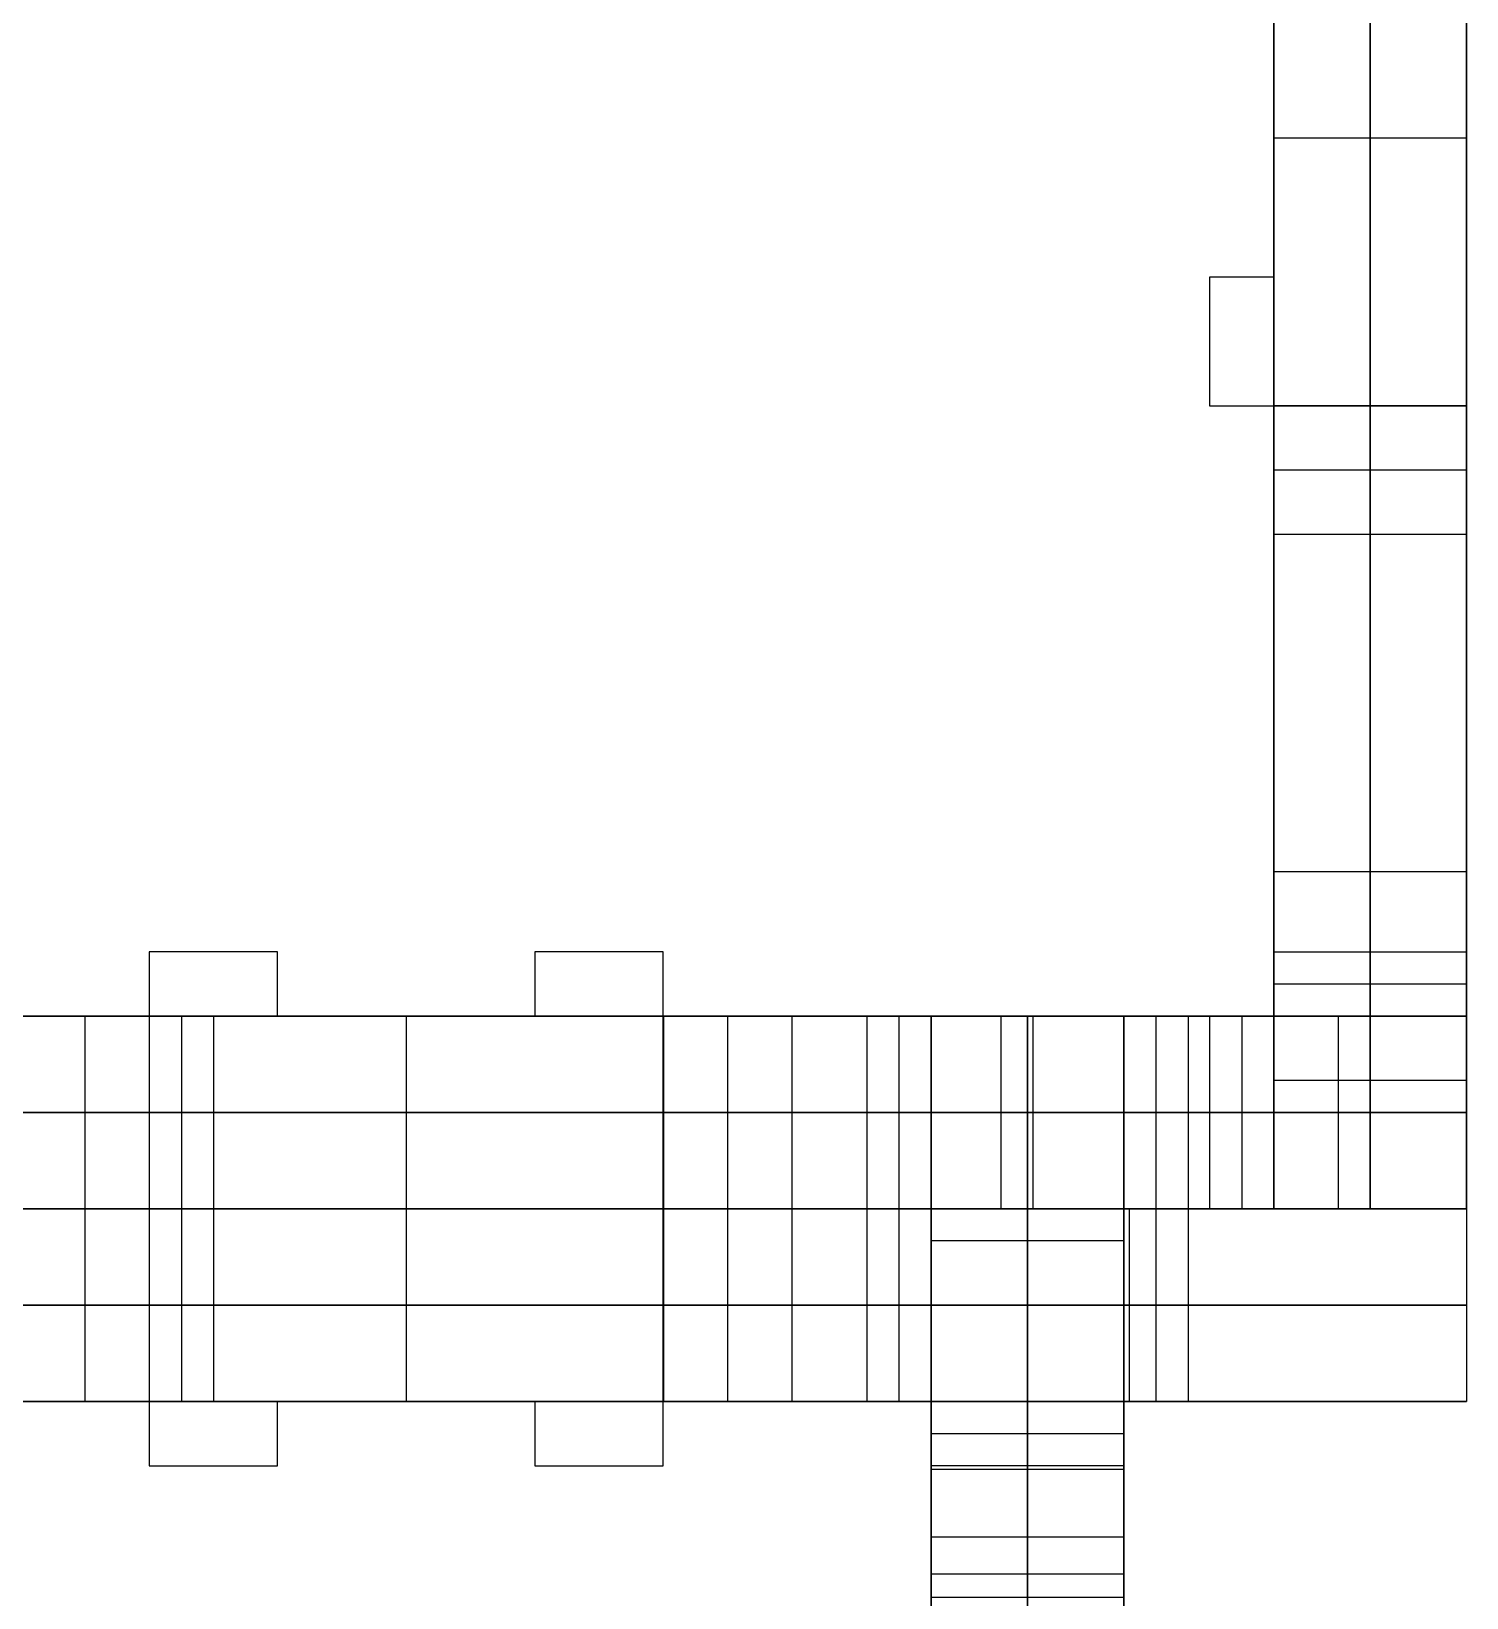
# Model space of a CAD drawing. Extents: x -2580 to -2312, y -43168 to -40231.
# Drawn here: x -2445.5 to -2311.5, y -40535.8 to -40389.5 of the extents above; entities that cross this region are included whole.
import ezdxf

# ---------------------------------------------------------------- set-up
doc = ezdxf.new("R2010")
doc.units = 0
doc.layers.add('ENDS', color=40, linetype='CONTINUOUS')

# ---------------------------------------------------------------- blocks, each defined once
blk = doc.blocks.new('SKYLARK200_END-XXXS-1')
at = {"layer": 'ENDS'}
for p, q in [((-18, -268, 141), (-18, -18, 141)), ((-18, -18.01, 282), (-18, -181.01, 282)), ((-18, -18.01, 264), (-18, -181.01, 264)), ((-18, -18.01, 273), (-18, -181.01, 273)), ((0, -268, 141), (0, -18, 141)), ((-18, -193, -18), (-18, -143, -18)), ((-18, -143, 300), (-18, -193, 300)), ((-9, -193, -18), (-9, -143, -18)), ((-9, -143, 300), (-9, -193, 300)), ((0, -193, -18), (0, -143, -18)), ((0, -143, 300), (0, -193, 300)), ((-18, -168, -18), (0, -168, -18)), ((-18, -168, 300), (0, -168, 300)), ((-18, -181.01, 282), (-24, -181.01, 282)), ((-24, -181.01, 282), (-24, -181.01, 264)), ((-18, -181.01, 264), (-24, -181.01, 264)), ((-24, -181.01, 282), (-24, -193.01, 282)), ((-24, -181.01, 264), (-24, -193.01, 264)), ((-18, -181.01, 273), (-24, -181.01, 273)), ((-24, -181.01, 273), (-24, -193.01, 273)), ((-21, -181.01, 282), (-21, -181.01, 264)), ((-18, -181.01, 282), (-18, -181.01, 264)), ((-24, -187.01, 282), (-24, -187.01, 264)), ((-24, -193.01, 282), (-24, -193.01, 264)), ((-24, -193.01, 282), (0, -193.01, 282)), ((-24, -193.01, 264), (0, -193.01, 264)), ((-24, -193.01, 273), (0, -193.01, 273)), ((-18, -205, 6), (-18, -193, 6)), ((-18, -193, 6), (0, -193, 6)), ((-18, -193, 6), (-18, -193, -18)), ((-18, -193, -18), (0, -193, -18)), ((-18, -193, 300), (0, -193, 300)), ((-18, -193, 300), (-18, -193, 258)), ((-18, -193, 258), (0, -193, 258)), ((-18, -193, 258), (-18, -205, 258)), ((-18, -193), (0, -193)), ((-18, -193, 264), (0, -193, 264)), ((-18, -193.01, 282), (-18, -193.01, 264)), ((-9, -205, 6), (-9, -193, 6)), ((-9, -193, 6), (-9, -193, -18)), ((-9, -193, 300), (-9, -193, 258)), ((-9, -193, 258), (-9, -205, 258)), ((0, -205, 6), (0, -193, 6)), ((0, -193, 6), (0, -193, -18)), ((0, -193, 300), (0, -193, 258)), ((0, -193, 258), (0, -205, 258)), ((0, -193.01, 282), (0, -193.01, 264)), ((0, -193.01, 282), (0, -286.01, 282)), ((0, -193.01, 264), (0, -286.01, 264)), ((0, -193.01, 273), (0, -286.01, 273)), ((-18, -199, 6), (0, -199, 6)), ((-18, -199, 258), (0, -199, 258)), ((-18, -205), (-18, -205, 6)), ((-18, -205, 6), (0, -205, 6)), ((-18, -205), (0, -205)), ((-18, -205, 258), (0, -205, 258)), ((-18, -205, 258), (-18, -205, 264)), ((-18, -205, 264), (0, -205, 264)), ((-18, -205, 264), (-18, -268, 264)), ((-18, -268), (-18, -205)), ((-18, -205, 3), (0, -205, 3)), ((-18, -205, 261), (0, -205, 261)), ((-9, -205), (-9, -205, 6)), ((-9, -205, 258), (-9, -205, 264)), ((-9, -205, 264), (-9, -268, 264)), ((-9, -268), (-9, -205)), ((0, -205), (0, -205, 6)), ((0, -205, 258), (0, -205, 264)), ((0, -205, 264), (0, -268, 264)), ((0, -268), (0, -205)), ((-18, -236.5, 264), (0, -236.5, 264)), ((-18, -236.5), (0, -236.5)), ((0, -239.51, 282), (0, -239.51, 264)), ((-111, -244.01, 282), (-123, -244.01, 282)), ((-123, -244.01, 282), (-123, -244.01, 264)), ((-111, -244.01, 264), (-123, -244.01, 264)), ((-123, -244.01, 282), (-123, -292.01, 282)), ((-123, -244.01, 264), (-123, -292.01, 264)), ((-111, -244.01, 273), (-123, -244.01, 273)), ((-123, -244.01, 273), (-123, -292.01, 273)), ((-117, -244.01, 282), (-117, -244.01, 264)), ((-111, -250.01, 282), (-111, -244.01, 282)), ((-111, -244.01, 282), (-111, -244.01, 264)), ((-111, -250.01, 264), (-111, -244.01, 264)), ((-111, -250.01, 273), (-111, -244.01, 273)), ((-75, -244.01, 282), (-87, -244.01, 282)), ((-87, -244.01, 282), (-87, -244.01, 264)), ((-75, -244.01, 264), (-87, -244.01, 264)), ((-87, -244.01, 282), (-87, -250.01, 282)), ((-87, -244.01, 264), (-87, -250.01, 264)), ((-75, -244.01, 273), (-87, -244.01, 273)), ((-87, -244.01, 273), (-87, -250.01, 273)), ((-81, -244.01, 282), (-81, -244.01, 264)), ((-75, -292.01, 282), (-75, -244.01, 282)), ((-75, -244.01, 282), (-75, -244.01, 264)), ((-75, -292.01, 264), (-75, -244.01, 264)), ((-75, -292.01, 273), (-75, -244.01, 273)), ((-18, -268, 238.25), (-18, -244, 238.25)), ((-18, -244, 238.25), (0, -244, 238.25)), ((-18, -244, 238.25), (-18, -244, 226.25)), ((-18, -244, 226.25), (0, -244, 226.25)), ((-18, -244, 226.25), (-18, -250, 226.25)), ((-18, -250, 170.25), (-18, -244, 170.25)), ((-18, -244, 170.25), (0, -244, 170.25)), ((-18, -244, 170.25), (-18, -244, 158.25)), ((-18, -244, 158.25), (0, -244, 158.25)), ((-18, -244, 158.25), (-18, -268, 158.25)), ((-18, -268, 111.25), (-18, -244, 111.25)), ((-18, -244, 111.25), (0, -244, 111.25)), ((-18, -244, 111.25), (-18, -244, 99.25)), ((-18, -244, 99.25), (0, -244, 99.25)), ((-18, -244, 99.25), (-18, -250, 99.25)), ((-18, -250, 43.25), (-18, -244, 43.25)), ((-18, -244, 43.25), (0, -244, 43.25)), ((-18, -244, 43.25), (-18, -244, 31.25)), ((-18, -244, 31.25), (0, -244, 31.25)), ((-18, -244, 31.25), (-18, -268, 31.25)), ((-18, -244, 232.25), (0, -244, 232.25)), ((-18, -244, 164.25), (0, -244, 164.25)), ((-18, -244, 105.25), (0, -244, 105.25)), ((-18, -244, 37.25), (0, -244, 37.25)), ((-9, -268, 238.25), (-9, -244, 238.25)), ((-9, -244, 238.25), (-9, -244, 226.25)), ((-9, -244, 226.25), (-9, -250, 226.25)), ((-9, -250, 170.25), (-9, -244, 170.25)), ((-9, -244, 170.25), (-9, -244, 158.25)), ((-9, -244, 158.25), (-9, -268, 158.25)), ((-9, -268, 111.25), (-9, -244, 111.25)), ((-9, -244, 111.25), (-9, -244, 99.25)), ((-9, -244, 99.25), (-9, -250, 99.25)), ((-9, -250, 43.25), (-9, -244, 43.25)), ((-9, -244, 43.25), (-9, -244, 31.25)), ((-9, -244, 31.25), (-9, -268, 31.25)), ((0, -268, 238.25), (0, -244, 238.25)), ((0, -244, 238.25), (0, -244, 226.25)), ((0, -244, 226.25), (0, -250, 226.25)), ((0, -250, 170.25), (0, -244, 170.25)), ((0, -244, 170.25), (0, -244, 158.25)), ((0, -244, 158.25), (0, -268, 158.25)), ((0, -268, 111.25), (0, -244, 111.25)), ((0, -244, 111.25), (0, -244, 99.25)), ((0, -244, 99.25), (0, -250, 99.25)), ((0, -250, 43.25), (0, -244, 43.25)), ((0, -244, 43.25), (0, -244, 31.25)), ((0, -244, 31.25), (0, -268, 31.25)), ((-111, -247.01, 282), (-111, -247.01, 264)), ((-87, -247.01, 282), (-87, -247.01, 264)), ((-18, -247, 226.25), (0, -247, 226.25)), ((-18, -247, 170.25), (0, -247, 170.25)), ((-18, -247, 99.25), (0, -247, 99.25)), ((-18, -247, 43.25), (0, -247, 43.25)), ((-244, -250.01, 141), (-18, -250.01, 141)), ((-182.99, -250.01, 140), (-116.99, -250.01, 140)), ((-122.99, -250.01, 258), (-134.99, -250.01, 258)), ((-128.99, -250.01, 258), (-128.99, -268.01, 258)), ((-123, -250.01, 282), (-123, -250.01, 264)), ((-122.99, -250.01, 128), (-122.99, -250.01, -18)), ((-122.99, -250.01, -18), (-122.99, -268.01, -18)), ((-122.99, -250.01, 128), (-122.99, -268.01, 128)), ((-122.99, -250.01, -18), (-74.99, -250.01, -18)), ((-74.99, -250.01, 300), (-122.99, -250.01, 300)), ((-122.99, -250.01, 300), (-122.99, -268.01, 300)), ((-122.99, -250.01, 300), (-122.99, -250.01, 258)), ((-122.99, -250.01, 258), (-122.99, -268.01, 258)), ((-116.99, -250.01, 128), (-122.99, -250.01, 128)), ((-122.99, -250.01, 55), (-122.99, -268.01, 55)), ((-122.99, -250.01, 279), (-122.99, -268.01, 279)), ((-122.99, -250.01, 140), (-122.99, -268.01, 140)), ((-119.99, -250.01, 128), (-119.99, -268.01, 128)), ((-116.99, -250.01, 140), (-116.99, -268.01, 140)), ((-116.99, -250.01, 140), (-116.99, -250.01, 128)), ((-116.99, -250.01, 128), (-116.99, -268.01, 128)), ((-116.99, -250.01, 134), (-116.99, -268.01, 134)), ((-87, -250.01, 282), (-111, -250.01, 282)), ((-111, -250.01, 282), (-111, -250.01, 264)), ((-87, -250.01, 264), (-111, -250.01, 264)), ((-87, -250.01, 273), (-111, -250.01, 273)), ((-99, -250.01, 282), (-99, -250.01, 264)), ((-98.99, -250.01, -18), (-98.99, -268.01, -18)), ((-98.99, -250.01, 300), (-98.99, -268.01, 300)), ((-87, -250.01, 282), (-87, -250.01, 264)), ((-74.99, -250.01, -18), (-74.99, -268.01, -18)), ((-74.99, -250.01, -18), (-74.99, -250.01, 24)), ((-74.99, -250.01, 24), (-74.99, -268.01, 24)), ((-74.99, -250.01, 24), (-62.99, -250.01, 24)), ((-62.99, -250.01, 258), (-74.99, -250.01, 258)), ((-74.99, -250.01, 258), (-74.99, -268.01, 258)), ((-74.99, -250.01, 258), (-74.99, -250.01, 300)), ((-74.99, -250.01, 300), (-74.99, -268.01, 300)), ((-74.99, -250.01, 18), (-74.99, -268.01, 18)), ((-74.99, -250.01, 264), (-74.99, -268.01, 264)), ((-68.99, -250.01, 24), (-68.99, -268.01, 24)), ((-68.99, -250.01, 258), (-68.99, -268.01, 258)), ((-62.99, -250.01, 24), (-62.99, -268.01, 24)), ((-62.99, -250.01, 24), (-62.99, -250.01, 18)), ((-62.99, -250.01, 18), (-62.99, -268.01, 18)), ((-62.99, -250.01, 18), (-24, -250.01, 18)), ((-18, -250.01, 264), (-62.99, -250.01, 264)), ((-62.99, -250.01, 264), (-62.99, -268.01, 264)), ((-62.99, -250.01, 264), (-62.99, -250.01, 258)), ((-62.99, -250.01, 258), (-62.99, -268.01, 258)), ((-62.99, -250.01, 21), (-62.99, -268.01, 21)), ((-62.99, -250.01, 261), (-62.99, -268.01, 261)), ((-26, -250.01, 168.25), (-56, -250.01, 168.25)), ((-56, -250.01, 168.25), (-56, -268.01, 168.25)), ((-56, -250.01, 168.25), (-56, -250.01, 180.25)), ((-56, -250.01, 180.25), (-56, -268.01, 180.25)), ((-56, -250.01, 180.25), (-50, -250.01, 180.25)), ((-50, -250.01, 216.25), (-56, -250.01, 216.25)), ((-56, -250.01, 216.25), (-56, -268.01, 216.25)), ((-56, -250.01, 216.25), (-56, -250.01, 228.25)), ((-56, -250.01, 228.25), (-56, -268.01, 228.25)), ((-56, -250.01, 228.25), (-26, -250.01, 228.25)), ((-26, -250.01, 41.25), (-56, -250.01, 41.25)), ((-56, -250.01, 41.25), (-56, -268.01, 41.25)), ((-56, -250.01, 41.25), (-56, -250.01, 53.25)), ((-56, -250.01, 53.25), (-56, -268.01, 53.25)), ((-56, -250.01, 53.25), (-50, -250.01, 53.25)), ((-50, -250.01, 89.25), (-56, -250.01, 89.25)), ((-56, -250.01, 89.25), (-56, -268.01, 89.25)), ((-56, -250.01, 89.25), (-56, -250.01, 101.25)), ((-56, -250.01, 101.25), (-56, -268.01, 101.25)), ((-56, -250.01, 101.25), (-26, -250.01, 101.25)), ((-56, -250.01, 174.25), (-56, -268.01, 174.25)), ((-56, -250.01, 222.25), (-56, -268.01, 222.25)), ((-56, -250.01, 47.25), (-56, -268.01, 47.25)), ((-56, -250.01, 95.25), (-56, -268.01, 95.25)), ((-53, -250.01, 180.25), (-53, -268.01, 180.25)), ((-53, -250.01, 216.25), (-53, -268.01, 216.25)), ((-53, -250.01, 53.25), (-53, -268.01, 53.25)), ((-53, -250.01, 89.25), (-53, -268.01, 89.25)), ((-32, -250, 228.25), (-50, -250, 228.25)), ((-50, -292, 228.25), (-50, -250, 228.25)), ((-32, -250, 168.25), (-50, -250, 168.25)), ((-50, -250, 228.25), (-50, -250, 168.25)), ((-50, -250, 168.25), (-50, -292, 168.25)), ((-32, -250, 101.25), (-50, -250, 101.25)), ((-50, -292, 101.25), (-50, -250, 101.25)), ((-32, -250, 41.25), (-50, -250, 41.25)), ((-50, -250, 101.25), (-50, -250, 41.25)), ((-50, -250, 41.25), (-50, -292, 41.25)), ((-32, -250, 198.25), (-50, -250, 198.25)), ((-32, -250, 71.25), (-50, -250, 71.25)), ((-50, -250.01, 180.25), (-50, -268.01, 180.25)), ((-50, -250.01, 180.25), (-50, -250.01, 216.25)), ((-50, -250.01, 216.25), (-50, -268.01, 216.25)), ((-50, -250.01, 53.25), (-50, -268.01, 53.25)), ((-50, -250.01, 53.25), (-50, -250.01, 89.25)), ((-50, -250.01, 89.25), (-50, -268.01, 89.25)), ((-50, -250.01, 168.25), (-50, -268.01, 168.25)), ((-50, -250.01, 198.25), (-50, -268.01, 198.25)), ((-50, -250.01, 228.25), (-50, -268.01, 228.25)), ((-50, -250.01, 41.25), (-50, -268.01, 41.25)), ((-50, -250.01, 71.25), (-50, -268.01, 71.25)), ((-50, -250.01, 101.25), (-50, -268.01, 101.25)), ((-43.5, -250.01, 18), (-43.5, -268.01, 18)), ((-41, -292, 228.25), (-41, -250, 228.25)), ((-41, -250, 228.25), (-41, -250, 168.25)), ((-41, -250, 168.25), (-41, -292, 168.25)), ((-41, -292, 101.25), (-41, -250, 101.25)), ((-41, -250, 101.25), (-41, -250, 41.25)), ((-41, -250, 41.25), (-41, -292, 41.25)), ((-40.5, -250.01, 264), (-40.5, -268.01, 264)), ((-32, -292, 228.25), (-32, -250, 228.25)), ((-32, -250, 228.25), (-32, -250, 168.25)), ((-32, -250, 168.25), (-32, -292, 168.25)), ((-32, -292, 101.25), (-32, -250, 101.25)), ((-32, -250, 101.25), (-32, -250, 41.25)), ((-32, -250, 41.25), (-32, -292, 41.25)), ((-32, -250.01, 180.25), (-26, -250.01, 180.25)), ((-32, -250.01, 180.25), (-32, -268.01, 180.25)), ((-26, -250.01, 216.25), (-32, -250.01, 216.25)), ((-32, -250.01, 216.25), (-32, -268.01, 216.25)), ((-32, -250.01, 216.25), (-32, -250.01, 180.25)), ((-32, -250.01, 53.25), (-26, -250.01, 53.25)), ((-32, -250.01, 53.25), (-32, -268.01, 53.25)), ((-26, -250.01, 89.25), (-32, -250.01, 89.25)), ((-32, -250.01, 89.25), (-32, -268.01, 89.25)), ((-32, -250.01, 89.25), (-32, -250.01, 53.25)), ((-32, -250.01, 168.25), (-32, -268.01, 168.25)), ((-32, -250.01, 228.25), (-32, -268.01, 228.25)), ((-32, -250.01, 198.25), (-32, -268.01, 198.25)), ((-32, -250.01, 41.25), (-32, -268.01, 41.25)), ((-32, -250.01, 101.25), (-32, -268.01, 101.25)), ((-32, -250.01, 71.25), (-32, -268.01, 71.25)), ((-29, -250.01, 180.25), (-29, -268.01, 180.25)), ((-29, -250.01, 216.25), (-29, -268.01, 216.25)), ((-29, -250.01, 53.25), (-29, -268.01, 53.25)), ((-29, -250.01, 89.25), (-29, -268.01, 89.25)), ((-26, -250.01, 180.25), (-26, -268.01, 180.25)), ((-26, -250.01, 180.25), (-26, -250.01, 168.25)), ((-26, -250.01, 168.25), (-26, -268.01, 168.25)), ((-26, -250.01, 228.25), (-26, -268.01, 228.25)), ((-26, -250.01, 228.25), (-26, -250.01, 216.25)), ((-26, -250.01, 216.25), (-26, -268.01, 216.25)), ((-26, -250.01, 53.25), (-26, -268.01, 53.25)), ((-26, -250.01, 53.25), (-26, -250.01, 41.25)), ((-26, -250.01, 41.25), (-26, -268.01, 41.25)), ((-26, -250.01, 101.25), (-26, -268.01, 101.25)), ((-26, -250.01, 101.25), (-26, -250.01, 89.25)), ((-26, -250.01, 89.25), (-26, -268.01, 89.25)), ((-26, -250.01, 174.25), (-26, -268.01, 174.25)), ((-26, -250.01, 222.25), (-26, -268.01, 222.25)), ((-26, -250.01, 47.25), (-26, -268.01, 47.25)), ((-26, -250.01, 95.25), (-26, -268.01, 95.25)), ((-24, -250.01, 18), (-24, -268.01, 18)), ((-24, -250.01, 18), (-24, -250.01, 31.25)), ((-24, -250.01, 31.25), (-24, -268.01, 31.25)), ((-24, -250.01, 31.25), (0, -250.01, 31.25)), ((0, -250.01, 111.25), (-24, -250.01, 111.25)), ((-24, -250.01, 111.25), (-24, -268.01, 111.25)), ((-24, -250.01, 111.25), (-24, -250.01, 123.25)), ((-24, -250.01, 123.25), (-24, -268.01, 123.25)), ((-24, -250.01, 123.25), (-18, -250.01, 123.25)), ((-18, -250.01, 146.25), (-24, -250.01, 146.25)), ((-24, -250.01, 146.25), (-24, -268.01, 146.25)), ((-24, -250.01, 146.25), (-24, -250.01, 158.25)), ((-24, -250.01, 158.25), (-24, -268.01, 158.25)), ((-24, -250.01, 158.25), (0, -250.01, 158.25)), ((0, -250.01, 238.25), (-24, -250.01, 238.25)), ((-24, -250.01, 238.25), (-24, -268.01, 238.25)), ((-24, -250.01, 238.25), (-24, -250.01, 250.25)), ((-24, -250.01, 250.25), (-24, -268.01, 250.25)), ((-24, -250.01, 250.25), (-18, -250.01, 250.25)), ((-24, -250.01, 24.62), (-24, -268.01, 24.62)), ((-24, -250.01, 117.25), (-24, -268.01, 117.25)), ((-24, -250.01, 152.25), (-24, -268.01, 152.25)), ((-24, -250.01, 244.25), (-24, -268.01, 244.25)), ((-21, -250.01, 123.25), (-21, -268.01, 123.25)), ((-21, -250.01, 146.25), (-21, -268.01, 146.25)), ((-21, -250.01, 250.25), (-21, -268.01, 250.25)), ((-18, -250, 226.25), (0, -250, 226.25)), ((-18, -250, 226.25), (-18, -250, 170.25)), ((-18, -250, 170.25), (0, -250, 170.25)), ((-18, -250, 99.25), (0, -250, 99.25)), ((-18, -250, 99.25), (-18, -250, 43.25)), ((-18, -250, 43.25), (0, -250, 43.25)), ((-18, -250, 198.25), (0, -250, 198.25)), ((-18, -250, 71.25), (0, -250, 71.25)), ((-18, -250.01, 123.25), (-18, -268.01, 123.25)), ((-18, -250.01, 123.25), (-18, -250.01, 146.25)), ((-18, -250.01, 146.25), (-18, -268.01, 146.25)), ((-18, -250.01, 250.25), (-18, -268.01, 250.25)), ((-18, -250.01, 250.25), (-18, -250.01, 264)), ((-18, -250.01, 264), (-18, -268.01, 264)), ((-18, -250.01, 134.75), (-18, -268.01, 134.75)), ((-18, -250.01, 257.12), (-18, -268.01, 257.12)), ((-12, -250.01, 31.25), (-12, -268.01, 31.25)), ((-12, -250.01, 111.25), (-12, -268.01, 111.25)), ((-12, -250.01, 158.25), (-12, -268.01, 158.25)), ((-12, -250.01, 238.25), (-12, -268.01, 238.25)), ((-9, -250, 226.25), (-9, -250, 170.25)), ((-9, -250, 99.25), (-9, -250, 43.25)), ((0, -250, 226.25), (0, -250, 170.25)), ((0, -250, 99.25), (0, -250, 43.25)), ((0, -250.01, 31.25), (0, -268.01, 31.25)), ((0, -250.01, 31.25), (0, -250.01, 111.25)), ((0, -250.01, 111.25), (0, -268.01, 111.25)), ((0, -250.01, 158.25), (0, -268.01, 158.25)), ((0, -250.01, 158.25), (0, -250.01, 238.25)), ((0, -250.01, 238.25), (0, -268.01, 238.25)), ((0, -250.01, 71.25), (0, -268.01, 71.25)), ((0, -250.01, 198.25), (0, -268.01, 198.25)), ((-18, -256, 238.25), (0, -256, 238.25)), ((-18, -256, 158.25), (0, -256, 158.25)), ((-18, -256, 111.25), (0, -256, 111.25)), ((-18, -256, 31.25), (0, -256, 31.25)), ((-182.99, -259.01, 140), (-116.99, -259.01, 140)), ((-122.99, -259.01, 258), (-134.99, -259.01, 258)), ((-122.99, -259.01, 128), (-122.99, -259.01, -18)), ((-122.99, -259.01, -18), (-74.99, -259.01, -18)), ((-74.99, -259.01, 300), (-122.99, -259.01, 300)), ((-122.99, -259.01, 300), (-122.99, -259.01, 258)), ((-116.99, -259.01, 128), (-122.99, -259.01, 128)), ((-116.99, -259.01, 140), (-116.99, -259.01, 128)), ((-74.99, -259.01, -18), (-74.99, -259.01, 24)), ((-74.99, -259.01, 24), (-62.99, -259.01, 24)), ((-62.99, -259.01, 258), (-74.99, -259.01, 258)), ((-74.99, -259.01, 258), (-74.99, -259.01, 300)), ((-62.99, -259.01, 24), (-62.99, -259.01, 18)), ((-62.99, -259.01, 18), (-24, -259.01, 18)), ((-18, -259.01, 264), (-62.99, -259.01, 264)), ((-62.99, -259.01, 264), (-62.99, -259.01, 258)), ((-26, -259.01, 168.25), (-56, -259.01, 168.25)), ((-56, -259.01, 168.25), (-56, -259.01, 180.25)), ((-56, -259.01, 180.25), (-50, -259.01, 180.25)), ((-50, -259.01, 216.25), (-56, -259.01, 216.25)), ((-56, -259.01, 216.25), (-56, -259.01, 228.25)), ((-56, -259.01, 228.25), (-26, -259.01, 228.25)), ((-26, -259.01, 41.25), (-56, -259.01, 41.25)), ((-56, -259.01, 41.25), (-56, -259.01, 53.25)), ((-56, -259.01, 53.25), (-50, -259.01, 53.25)), ((-50, -259.01, 89.25), (-56, -259.01, 89.25)), ((-56, -259.01, 89.25), (-56, -259.01, 101.25)), ((-56, -259.01, 101.25), (-26, -259.01, 101.25)), ((-50, -259.01, 180.25), (-50, -259.01, 216.25)), ((-50, -259.01, 53.25), (-50, -259.01, 89.25)), ((-32, -259.01, 180.25), (-26, -259.01, 180.25)), ((-26, -259.01, 216.25), (-32, -259.01, 216.25)), ((-32, -259.01, 216.25), (-32, -259.01, 180.25)), ((-32, -259.01, 53.25), (-26, -259.01, 53.25)), ((-26, -259.01, 89.25), (-32, -259.01, 89.25)), ((-32, -259.01, 89.25), (-32, -259.01, 53.25)), ((-26, -259.01, 180.25), (-26, -259.01, 168.25)), ((-26, -259.01, 228.25), (-26, -259.01, 216.25)), ((-26, -259.01, 53.25), (-26, -259.01, 41.25)), ((-26, -259.01, 101.25), (-26, -259.01, 89.25)), ((-24, -259.01, 18), (-24, -259.01, 31.25)), ((-24, -259.01, 31.25), (0, -259.01, 31.25)), ((0, -259.01, 111.25), (-24, -259.01, 111.25)), ((-24, -259.01, 111.25), (-24, -259.01, 123.25)), ((-24, -259.01, 123.25), (-18, -259.01, 123.25)), ((-18, -259.01, 146.25), (-24, -259.01, 146.25)), ((-24, -259.01, 146.25), (-24, -259.01, 158.25)), ((-24, -259.01, 158.25), (0, -259.01, 158.25)), ((0, -259.01, 238.25), (-24, -259.01, 238.25)), ((-24, -259.01, 238.25), (-24, -259.01, 250.25)), ((-24, -259.01, 250.25), (-18, -259.01, 250.25)), ((-18, -259.01, 123.25), (-18, -259.01, 146.25)), ((-18, -259.01, 250.25), (-18, -259.01, 264)), ((0, -259.01, 31.25), (0, -259.01, 111.25)), ((0, -259.01, 158.25), (0, -259.01, 238.25)), ((-244, -268.01, 141), (-18, -268.01, 141)), ((0, -268.01, 141), (-244, -268.01, 141)), ((-182.99, -268.01, 140), (-116.99, -268.01, 140)), ((-182.99, -268.01, 140), (-116.99, -268.01, 140)), ((-122.99, -268.01, 258), (-134.99, -268.01, 258)), ((-122.99, -268.01, 258), (-134.99, -268.01, 258)), ((-134, -268.01, 140), (-134, -268.01, 258)), ((-128.99, -268.01, 258), (-128.99, -286.01, 258)), ((-122.99, -268.01, 128), (-122.99, -268.01, -18)), ((-122.99, -268.01, -18), (-74.99, -268.01, -18)), ((-74.99, -268.01, 300), (-122.99, -268.01, 300)), ((-122.99, -268.01, 300), (-122.99, -268.01, 258)), ((-116.99, -268.01, 128), (-122.99, -268.01, 128)), ((-116.99, -268.01, 128), (-122.99, -268.01, 128)), ((-122.99, -268.01, 128), (-122.99, -286.01, 128)), ((-122.99, -268.01, 128), (-122.99, -268.01, -18)), ((-122.99, -268.01, -18), (-122.99, -286.01, -18)), ((-122.99, -268.01, -18), (-74.99, -268.01, -18)), ((-74.99, -268.01, 300), (-122.99, -268.01, 300)), ((-122.99, -268.01, 300), (-122.99, -286.01, 300)), ((-122.99, -268.01, 300), (-122.99, -268.01, 258)), ((-122.99, -268.01, 258), (-122.99, -286.01, 258)), ((-122.99, -268.01, 140), (-122.99, -286.01, 140)), ((-122.99, -268.01, 55), (-122.99, -286.01, 55)), ((-122.99, -268.01, 279), (-122.99, -286.01, 279)), ((-119.99, -268.01, 128), (-119.99, -286.01, 128)), ((-116.99, -268.01, 140), (-116.99, -268.01, 128)), ((-116.99, -268.01, 140), (-116.99, -286.01, 140)), ((-116.99, -268.01, 140), (-116.99, -268.01, 128)), ((-116.99, -268.01, 128), (-116.99, -286.01, 128)), ((-116.99, -268.01, 134), (-116.99, -286.01, 134)), ((-98.99, -268.01, -18), (-98.99, -286.01, -18)), ((-98.99, -268.01, 300), (-98.99, -286.01, 300)), ((-74.99, -268.01, -18), (-74.99, -268.01, 24)), ((-74.99, -268.01, 24), (-62.99, -268.01, 24)), ((-62.99, -268.01, 258), (-74.99, -268.01, 258)), ((-74.99, -268.01, 258), (-74.99, -268.01, 300)), ((-74.99, -268.01, -18), (-74.99, -286.01, -18)), ((-74.99, -268.01, -18), (-74.99, -268.01, 24)), ((-74.99, -268.01, 24), (-74.99, -286.01, 24)), ((-74.99, -268.01, 24), (-62.99, -268.01, 24)), ((-62.99, -268.01, 258), (-74.99, -268.01, 258)), ((-74.99, -268.01, 258), (-74.99, -286.01, 258)), ((-74.99, -268.01, 258), (-74.99, -268.01, 300)), ((-74.99, -268.01, 300), (-74.99, -286.01, 300)), ((-74.99, -268.01, 18), (-74.99, -286.01, 18)), ((-74.99, -268.01, 264), (-74.99, -286.01, 264)), ((-68.99, -268.01, 24), (-68.99, -286.01, 24)), ((-68.99, -268.01, 258), (-68.99, -286.01, 258)), ((-62.99, -268.01, 24), (-62.99, -268.01, 18)), ((-62.99, -268.01, 18), (-24, -268.01, 18)), ((-18, -268.01, 264), (-62.99, -268.01, 264)), ((-62.99, -268.01, 264), (-62.99, -268.01, 258)), ((-62.99, -268.01, 24), (-62.99, -286.01, 24)), ((-62.99, -268.01, 24), (-62.99, -268.01, 18)), ((-62.99, -268.01, 18), (-62.99, -286.01, 18)), ((-62.99, -268.01, 18), (0, -268.01, 18)), ((0, -268.01, 264), (-62.99, -268.01, 264)), ((-62.99, -268.01, 264), (-62.99, -286.01, 264)), ((-62.99, -268.01, 264), (-62.99, -268.01, 258)), ((-62.99, -268.01, 258), (-62.99, -286.01, 258)), ((-62.99, -268.01, 21), (-62.99, -286.01, 21)), ((-62.99, -268.01, 261), (-62.99, -286.01, 261)), ((-26, -268.01, 168.25), (-56, -268.01, 168.25)), ((-56, -268.01, 168.25), (-56, -268.01, 180.25)), ((-56, -268.01, 180.25), (-50, -268.01, 180.25)), ((-50, -268.01, 216.25), (-56, -268.01, 216.25)), ((-56, -268.01, 216.25), (-56, -268.01, 228.25)), ((-56, -268.01, 228.25), (-26, -268.01, 228.25)), ((-26, -268.01, 41.25), (-56, -268.01, 41.25)), ((-56, -268.01, 41.25), (-56, -268.01, 53.25)), ((-56, -268.01, 53.25), (-50, -268.01, 53.25)), ((-50, -268.01, 89.25), (-56, -268.01, 89.25)), ((-56, -268.01, 89.25), (-56, -268.01, 101.25)), ((-56, -268.01, 101.25), (-26, -268.01, 101.25)), ((-26, -268.01, 41.25), (-56, -268.01, 41.25)), ((-56, -268.01, 41.25), (-56, -286.01, 41.25)), ((-56, -268.01, 41.25), (-56, -268.01, 53.25)), ((-56, -268.01, 53.25), (-56, -286.01, 53.25)), ((-56, -268.01, 53.25), (-50, -268.01, 53.25)), ((-50, -268.01, 89.25), (-56, -268.01, 89.25)), ((-56, -268.01, 89.25), (-56, -286.01, 89.25)), ((-56, -268.01, 89.25), (-56, -268.01, 101.25)), ((-56, -268.01, 101.25), (-56, -286.01, 101.25)), ((-56, -268.01, 101.25), (-26, -268.01, 101.25)), ((-26, -268.01, 168.25), (-56, -268.01, 168.25)), ((-56, -268.01, 168.25), (-56, -286.01, 168.25)), ((-56, -268.01, 168.25), (-56, -268.01, 180.25)), ((-56, -268.01, 180.25), (-56, -286.01, 180.25)), ((-56, -268.01, 180.25), (-50, -268.01, 180.25)), ((-50, -268.01, 216.25), (-56, -268.01, 216.25)), ((-56, -268.01, 216.25), (-56, -286.01, 216.25)), ((-56, -268.01, 216.25), (-56, -268.01, 228.25)), ((-56, -268.01, 228.25), (-56, -286.01, 228.25)), ((-56, -268.01, 228.25), (-26, -268.01, 228.25)), ((-56, -268.01, 47.25), (-56, -286.01, 47.25)), ((-56, -268.01, 95.25), (-56, -286.01, 95.25)), ((-56, -268.01, 174.25), (-56, -286.01, 174.25)), ((-56, -268.01, 222.25), (-56, -286.01, 222.25)), ((-53, -268.01, 53.25), (-53, -286.01, 53.25)), ((-53, -268.01, 89.25), (-53, -286.01, 89.25)), ((-53, -268.01, 180.25), (-53, -286.01, 180.25)), ((-53, -268.01, 216.25), (-53, -286.01, 216.25)), ((-50, -268.01, 180.25), (-50, -268.01, 216.25)), ((-50, -268.01, 53.25), (-50, -268.01, 89.25)), ((-50, -268.01, 53.25), (-50, -286.01, 53.25)), ((-50, -268.01, 53.25), (-50, -268.01, 89.25)), ((-50, -268.01, 89.25), (-50, -286.01, 89.25)), ((-50, -268.01, 180.25), (-50, -286.01, 180.25)), ((-50, -268.01, 180.25), (-50, -268.01, 216.25)), ((-50, -268.01, 216.25), (-50, -286.01, 216.25)), ((-50, -268.01, 41.25), (-50, -286.01, 41.25)), ((-50, -268.01, 71.25), (-50, -286.01, 71.25)), ((-50, -268.01, 101.25), (-50, -286.01, 101.25)), ((-50, -268.01, 168.25), (-50, -286.01, 168.25)), ((-50, -268.01, 198.25), (-50, -286.01, 198.25)), ((-50, -268.01, 228.25), (-50, -286.01, 228.25)), ((-32, -268.01, 180.25), (-26, -268.01, 180.25)), ((-26, -268.01, 216.25), (-32, -268.01, 216.25)), ((-32, -268.01, 216.25), (-32, -268.01, 180.25)), ((-32, -268.01, 53.25), (-26, -268.01, 53.25)), ((-26, -268.01, 89.25), (-32, -268.01, 89.25)), ((-32, -268.01, 89.25), (-32, -268.01, 53.25)), ((-32, -268.01, 53.25), (-26, -268.01, 53.25)), ((-32, -268.01, 53.25), (-32, -286.01, 53.25)), ((-26, -268.01, 89.25), (-32, -268.01, 89.25)), ((-32, -268.01, 89.25), (-32, -286.01, 89.25)), ((-32, -268.01, 89.25), (-32, -268.01, 53.25)), ((-32, -268.01, 180.25), (-26, -268.01, 180.25)), ((-32, -268.01, 180.25), (-32, -286.01, 180.25)), ((-26, -268.01, 216.25), (-32, -268.01, 216.25)), ((-32, -268.01, 216.25), (-32, -286.01, 216.25)), ((-32, -268.01, 216.25), (-32, -268.01, 180.25)), ((-32, -268.01, 41.25), (-32, -286.01, 41.25)), ((-32, -268.01, 101.25), (-32, -286.01, 101.25)), ((-32, -268.01, 71.25), (-32, -286.01, 71.25)), ((-32, -268.01, 168.25), (-32, -286.01, 168.25)), ((-32, -268.01, 228.25), (-32, -286.01, 228.25)), ((-32, -268.01, 198.25), (-32, -286.01, 198.25)), ((-31.5, -268.01, 18), (-31.5, -286.01, 18)), ((-31.5, -268.01, 264), (-31.5, -286.01, 264)), ((-29, -268.01, 53.25), (-29, -286.01, 53.25)), ((-29, -268.01, 89.25), (-29, -286.01, 89.25)), ((-29, -268.01, 180.25), (-29, -286.01, 180.25)), ((-29, -268.01, 216.25), (-29, -286.01, 216.25)), ((-26, -268.01, 180.25), (-26, -268.01, 168.25)), ((-26, -268.01, 228.25), (-26, -268.01, 216.25)), ((-26, -268.01, 53.25), (-26, -268.01, 41.25)), ((-26, -268.01, 101.25), (-26, -268.01, 89.25)), ((-26, -268.01, 53.25), (-26, -286.01, 53.25)), ((-26, -268.01, 53.25), (-26, -268.01, 41.25)), ((-26, -268.01, 41.25), (-26, -286.01, 41.25)), ((-26, -268.01, 101.25), (-26, -286.01, 101.25)), ((-26, -268.01, 101.25), (-26, -268.01, 89.25)), ((-26, -268.01, 89.25), (-26, -286.01, 89.25)), ((-26, -268.01, 180.25), (-26, -286.01, 180.25)), ((-26, -268.01, 180.25), (-26, -268.01, 168.25)), ((-26, -268.01, 168.25), (-26, -286.01, 168.25)), ((-26, -268.01, 228.25), (-26, -286.01, 228.25)), ((-26, -268.01, 228.25), (-26, -268.01, 216.25)), ((-26, -268.01, 216.25), (-26, -286.01, 216.25)), ((-26, -268.01, 47.25), (-26, -286.01, 47.25)), ((-26, -268.01, 95.25), (-26, -286.01, 95.25)), ((-26, -268.01, 174.25), (-26, -286.01, 174.25)), ((-26, -268.01, 222.25), (-26, -286.01, 222.25)), ((-24, -268.01, 18), (-24, -268.01, 31.25)), ((-24, -268.01, 31.25), (0, -268.01, 31.25)), ((0, -268.01, 111.25), (-24, -268.01, 111.25)), ((-24, -268.01, 111.25), (-24, -268.01, 123.25)), ((-24, -268.01, 123.25), (-18, -268.01, 123.25)), ((-18, -268.01, 146.25), (-24, -268.01, 146.25)), ((-24, -268.01, 146.25), (-24, -268.01, 158.25)), ((-24, -268.01, 158.25), (0, -268.01, 158.25)), ((0, -268.01, 238.25), (-24, -268.01, 238.25)), ((-24, -268.01, 238.25), (-24, -268.01, 250.25)), ((-24, -268.01, 250.25), (-18, -268.01, 250.25)), ((-18, -268, 264), (0, -268, 264)), ((-18, -268, 264), (-18, -268, 238.25)), ((-18, -268, 238.25), (0, -268, 238.25)), ((-18, -268, 158.25), (0, -268, 158.25)), ((-18, -268, 158.25), (-18, -268, 111.25)), ((-18, -268, 111.25), (0, -268, 111.25)), ((-18, -268, 31.25), (0, -268, 31.25)), ((-18, -268, 31.25), (-18, -268)), ((-18, -268), (0, -268)), ((-18, -268, 251.12), (0, -268, 251.12)), ((-18, -268, 134.75), (0, -268, 134.75)), ((-18, -268, 15.62), (0, -268, 15.62)), ((-18, -268.01, 123.25), (-18, -268.01, 146.25)), ((-18, -268.01, 250.25), (-18, -268.01, 264)), ((-9, -268, 264), (-9, -268, 238.25)), ((-9, -268, 158.25), (-9, -268, 111.25)), ((-9, -268, 31.25), (-9, -268)), ((0, -268, 264), (0, -268, 238.25)), ((0, -268, 158.25), (0, -268, 111.25)), ((0, -268, 31.25), (0, -268)), ((0, -268.01, 31.25), (0, -268.01, 111.25)), ((0, -268.01, 158.25), (0, -268.01, 238.25)), ((0, -268.01, 18), (0, -286.01, 18)), ((0, -268.01, 18), (0, -268.01, 264)), ((0, -268.01, 264), (0, -286.01, 264)), ((0, -268.01, 141), (0, -286.01, 141)), ((-32, -271, 228.25), (-50, -271, 228.25)), ((-182.99, -277.01, 140), (-116.99, -277.01, 140)), ((-122.99, -277.01, 258), (-134.99, -277.01, 258)), ((-116.99, -277.01, 128), (-122.99, -277.01, 128)), ((-122.99, -277.01, 128), (-122.99, -277.01, -18)), ((-122.99, -277.01, -18), (-74.99, -277.01, -18)), ((-74.99, -277.01, 300), (-122.99, -277.01, 300)), ((-122.99, -277.01, 300), (-122.99, -277.01, 258)), ((-116.99, -277.01, 140), (-116.99, -277.01, 128)), ((-74.99, -277.01, -18), (-74.99, -277.01, 24)), ((-74.99, -277.01, 24), (-62.99, -277.01, 24)), ((-62.99, -277.01, 258), (-74.99, -277.01, 258)), ((-74.99, -277.01, 258), (-74.99, -277.01, 300)), ((-62.99, -277.01, 24), (-62.99, -277.01, 18)), ((-62.99, -277.01, 18), (0, -277.01, 18)), ((0, -277.01, 264), (-62.99, -277.01, 264)), ((-62.99, -277.01, 264), (-62.99, -277.01, 258)), ((-26, -277.01, 41.25), (-56, -277.01, 41.25)), ((-56, -277.01, 41.25), (-56, -277.01, 53.25)), ((-56, -277.01, 53.25), (-50, -277.01, 53.25)), ((-50, -277.01, 89.25), (-56, -277.01, 89.25)), ((-56, -277.01, 89.25), (-56, -277.01, 101.25)), ((-56, -277.01, 101.25), (-26, -277.01, 101.25)), ((-26, -277.01, 168.25), (-56, -277.01, 168.25)), ((-56, -277.01, 168.25), (-56, -277.01, 180.25)), ((-56, -277.01, 180.25), (-50, -277.01, 180.25)), ((-50, -277.01, 216.25), (-56, -277.01, 216.25)), ((-56, -277.01, 216.25), (-56, -277.01, 228.25)), ((-56, -277.01, 228.25), (-26, -277.01, 228.25)), ((-50, -277.01, 53.25), (-50, -277.01, 89.25)), ((-50, -277.01, 180.25), (-50, -277.01, 216.25)), ((-32, -277.01, 53.25), (-26, -277.01, 53.25)), ((-26, -277.01, 89.25), (-32, -277.01, 89.25)), ((-32, -277.01, 89.25), (-32, -277.01, 53.25)), ((-32, -277.01, 180.25), (-26, -277.01, 180.25)), ((-26, -277.01, 216.25), (-32, -277.01, 216.25)), ((-32, -277.01, 216.25), (-32, -277.01, 180.25)), ((-26, -277.01, 53.25), (-26, -277.01, 41.25)), ((-26, -277.01, 101.25), (-26, -277.01, 89.25)), ((-26, -277.01, 180.25), (-26, -277.01, 168.25)), ((-26, -277.01, 228.25), (-26, -277.01, 216.25)), ((0, -277.01, 18), (0, -277.01, 264)), ((0, -286.01, 141), (-244, -286.01, 141)), ((-182.99, -286.01, 140), (-116.99, -286.01, 140)), ((-122.99, -286.01, 258), (-134.99, -286.01, 258)), ((-134, -286.01, 140), (-134, -286.01, 258)), ((-116.99, -286.01, 128), (-122.99, -286.01, 128)), ((-122.99, -286.01, 128), (-122.99, -286.01, -18)), ((-122.99, -286.01, -18), (-74.99, -286.01, -18)), ((-74.99, -286.01, 300), (-122.99, -286.01, 300)), ((-122.99, -286.01, 300), (-122.99, -286.01, 258)), ((-116.99, -286.01, 140), (-116.99, -286.01, 128)), ((-111, -292.01, 282), (-111, -286.01, 282)), ((-111, -286.01, 282), (-111, -286.01, 264)), ((-111, -292.01, 264), (-111, -286.01, 264)), ((-111, -286.01, 282), (-87, -286.01, 282)), ((-111, -286.01, 264), (-87, -286.01, 264)), ((-111, -292.01, 273), (-111, -286.01, 273)), ((-111, -286.01, 273), (-87, -286.01, 273)), ((-99, -286.01, 282), (-99, -286.01, 264)), ((-87, -286.01, 282), (-87, -286.01, 264)), ((-87, -286.01, 282), (-87, -292.01, 282)), ((-87, -286.01, 264), (-87, -292.01, 264)), ((-87, -286.01, 273), (-87, -292.01, 273)), ((-75, -286.01, 282), (-75, -286.01, 264)), ((-74.99, -286.01, -18), (-74.99, -286.01, 24)), ((-74.99, -286.01, 24), (-62.99, -286.01, 24)), ((-62.99, -286.01, 258), (-74.99, -286.01, 258)), ((-74.99, -286.01, 258), (-74.99, -286.01, 300)), ((-62.99, -286.01, 24), (-62.99, -286.01, 18)), ((-62.99, -286.01, 18), (0, -286.01, 18)), ((0, -286.01, 264), (-62.99, -286.01, 264)), ((-62.99, -286.01, 264), (-62.99, -286.01, 258)), ((-26, -286.01, 41.25), (-56, -286.01, 41.25)), ((-56, -286.01, 41.25), (-56, -286.01, 53.25)), ((-56, -286.01, 53.25), (-50, -286.01, 53.25)), ((-50, -286.01, 89.25), (-56, -286.01, 89.25)), ((-56, -286.01, 89.25), (-56, -286.01, 101.25)), ((-56, -286.01, 101.25), (-26, -286.01, 101.25)), ((-26, -286.01, 168.25), (-56, -286.01, 168.25)), ((-56, -286.01, 168.25), (-56, -286.01, 180.25)), ((-56, -286.01, 180.25), (-50, -286.01, 180.25)), ((-50, -286.01, 216.25), (-56, -286.01, 216.25)), ((-56, -286.01, 216.25), (-56, -286.01, 228.25)), ((-56, -286.01, 228.25), (-26, -286.01, 228.25)), ((-32, -286, 282), (-50, -286, 282)), ((-50, -298.65, 282), (-50, -286, 282)), ((-32, -286, 240.25), (-50, -286, 240.25)), ((-50, -286, 282), (-50, -286, 240.25)), ((-50, -286, 240.25), (-50, -292, 240.25)), ((-32, -286, 156.25), (-50, -286, 156.25)), ((-50, -292, 156.25), (-50, -286, 156.25)), ((-32, -286, 113.25), (-50, -286, 113.25)), ((-50, -286, 156.25), (-50, -286, 113.25)), ((-50, -286, 113.25), (-50, -292, 113.25)), ((-32, -286, 29.25), (-50, -286, 29.25)), ((-50, -292, 29.25), (-50, -286, 29.25)), ((-32, -286, 0), (-50, -286, 0)), ((-50, -286, 29.25), (-50, -286, 0)), ((-50, -286, 0), (-50, -298.65, 0)), ((-32, -286, 261.12), (-50, -286, 261.12)), ((-32, -286, 168.25), (-50, -286, 168.25)), ((-32, -286, 134.75), (-50, -286, 134.75)), ((-32, -286, 101.25), (-50, -286, 101.25)), ((-32, -286, 41.25), (-50, -286, 41.25)), ((-32, -286, 14.62), (-50, -286, 14.62)), ((-50, -868, 141), (-50, -286, 141)), ((-50, -286.01, 53.25), (-50, -286.01, 89.25)), ((-50, -286.01, 180.25), (-50, -286.01, 216.25)), ((0, -286.01, 282), (-50, -286.01, 282)), ((-50, -286.01, 282), (-50, -286.01, 264)), ((0, -286.01, 264), (-50, -286.01, 264)), ((-50, -286.01, 282), (-50, -427.61, 282)), ((-50, -286.01, 264), (-50, -427.61, 264)), ((0, -286.01, 273), (-50, -286.01, 273)), ((-50, -286.01, 273), (-50, -427.61, 273)), ((-41, -298.65, 282), (-41, -286, 282)), ((-41, -286, 282), (-41, -286, 240.25)), ((-41, -286, 240.25), (-41, -292, 240.25)), ((-41, -292, 156.25), (-41, -286, 156.25)), ((-41, -286, 156.25), (-41, -286, 113.25)), ((-41, -286, 113.25), (-41, -292, 113.25)), ((-41, -292, 29.25), (-41, -286, 29.25)), ((-41, -286, 29.25), (-41, -286, 0)), ((-41, -286, 0), (-41, -298.65, 0)), ((-32, -298.65, 282), (-32, -286, 282)), ((-32, -286, 282), (-32, -286, 240.25)), ((-32, -286, 240.25), (-32, -292, 240.25)), ((-32, -292, 156.25), (-32, -286, 156.25)), ((-32, -286, 156.25), (-32, -286, 113.25)), ((-32, -286, 113.25), (-32, -292, 113.25)), ((-32, -292, 29.25), (-32, -286, 29.25)), ((-32, -286, 29.25), (-32, -286, 0)), ((-32, -286, 0), (-32, -298.65, 0)), ((-32, -868, 141), (-32, -286, 141)), ((-32, -286.01, 53.25), (-26, -286.01, 53.25)), ((-26, -286.01, 89.25), (-32, -286.01, 89.25)), ((-32, -286.01, 89.25), (-32, -286.01, 53.25)), ((-32, -286.01, 180.25), (-26, -286.01, 180.25)), ((-26, -286.01, 216.25), (-32, -286.01, 216.25)), ((-32, -286.01, 216.25), (-32, -286.01, 180.25)), ((-26, -286.01, 53.25), (-26, -286.01, 41.25)), ((-26, -286.01, 101.25), (-26, -286.01, 89.25)), ((-26, -286.01, 180.25), (-26, -286.01, 168.25)), ((-26, -286.01, 228.25), (-26, -286.01, 216.25)), ((-18, -286.01, 282), (-18, -286.01, 264)), ((0, -286.01, 18), (0, -286.01, 264)), ((0, -286.01, 282), (0, -286.01, 264)), ((-111, -289.01, 282), (-111, -289.01, 264)), ((-87, -289.01, 282), (-87, -289.01, 264)), ((-32, -289, 240.25), (-50, -289, 240.25)), ((-32, -289, 156.25), (-50, -289, 156.25)), ((-32, -289, 113.25), (-50, -289, 113.25)), ((-32, -289, 29.25), (-50, -289, 29.25)), ((-123, -292.01, 282), (-111, -292.01, 282)), ((-123, -292.01, 264), (-111, -292.01, 264)), ((-123, -292.01, 282), (-123, -292.01, 264)), ((-123, -292.01, 273), (-111, -292.01, 273)), ((-117, -292.01, 282), (-117, -292.01, 264)), ((-111, -292.01, 282), (-111, -292.01, 264)), ((-87, -292.01, 282), (-87, -292.01, 264)), ((-87, -292.01, 282), (-75, -292.01, 282)), ((-87, -292.01, 264), (-75, -292.01, 264)), ((-87, -292.01, 273), (-75, -292.01, 273)), ((-81, -292.01, 282), (-81, -292.01, 264)), ((-75, -292.01, 282), (-75, -292.01, 264)), ((-32, -292, 240.25), (-50, -292, 240.25)), ((-32, -292, 228.25), (-50, -292, 228.25)), ((-50, -292, 240.25), (-50, -292, 228.25)), ((-32, -292, 168.25), (-50, -292, 168.25)), ((-32, -292, 156.25), (-50, -292, 156.25)), ((-50, -292, 168.25), (-50, -292, 156.25)), ((-32, -292, 113.25), (-50, -292, 113.25)), ((-32, -292, 101.25), (-50, -292, 101.25)), ((-50, -292, 113.25), (-50, -292, 101.25)), ((-32, -292, 41.25), (-50, -292, 41.25)), ((-32, -292, 29.25), (-50, -292, 29.25)), ((-50, -292, 41.25), (-50, -292, 29.25)), ((-32, -292, 234.25), (-50, -292, 234.25)), ((-32, -292, 162.25), (-50, -292, 162.25)), ((-32, -292, 107.25), (-50, -292, 107.25)), ((-32, -292, 35.25), (-50, -292, 35.25)), ((-32, -292.33, 282), (-50, -292.33, 282)), ((-32, -292.33, 0), (-50, -292.33, 0)), ((-41, -292, 240.25), (-41, -292, 228.25)), ((-41, -292, 168.25), (-41, -292, 156.25)), ((-41, -292, 113.25), (-41, -292, 101.25)), ((-41, -292, 41.25), (-41, -292, 29.25)), ((-32, -292, 240.25), (-32, -292, 228.25)), ((-32, -292, 168.25), (-32, -292, 156.25)), ((-32, -292, 113.25), (-32, -292, 101.25)), ((-32, -292, 41.25), (-32, -292, 29.25)), ((-32, -298.65, 282), (-50, -298.65, 282)), ((-32, -298.65, 0), (-50, -298.65, 0)), ((-32, -302.12, 283.1), (-50, -302.12, 283.1)), ((-32, -302.12, -1.1), (-50, -302.12, -1.1)), ((-32, -304.31, 286), (-50, -304.31, 286)), ((-32, -304.31, -4), (-50, -304.31, -4))]:
    blk.add_line(p, q, dxfattribs=at)
at = {"layer": 'ENDS', "extrusion": (1, 0, 0)}
for centre, start, end in [((-298.65, 288, -50), 199.4712, 270), ((-298.65, -6, -50), 90, 160.5288), ((-298.65, 288, -41), 199.4712, 270), ((-298.65, -6, -41), 90, 160.5288), ((-298.65, 288, -32), 199.4712, 270), ((-298.65, -6, -32), 90, 160.5288)]:
    blk.add_arc(centre, 6, start, end, dxfattribs=at)
at = {"layer": 'ENDS', "extrusion": (-1, 0, 0)}
for centre, start, end in [((315.62, 282, 50), 19.4712, 160.5288), ((315.62, 0, 50), 199.4712, 340.5288), ((315.62, 282, 41), 19.4712, 160.5288), ((315.62, 0, 41), 199.4712, 340.5288), ((315.62, 282, 32), 19.4712, 160.5288), ((315.62, 0, 32), 199.4712, 340.5288)]:
    blk.add_arc(centre, 12, start, end, dxfattribs=at)

msp = doc.modelspace()

# ---------------------------------------------------------------- block references
at = {"layer": 'ENDS'}
msp.add_blockref('SKYLARK200_END-XXXS-1', (-2311.51, -40231.5, 18), dxfattribs=at)

doc.saveas('drawing.dxf')
